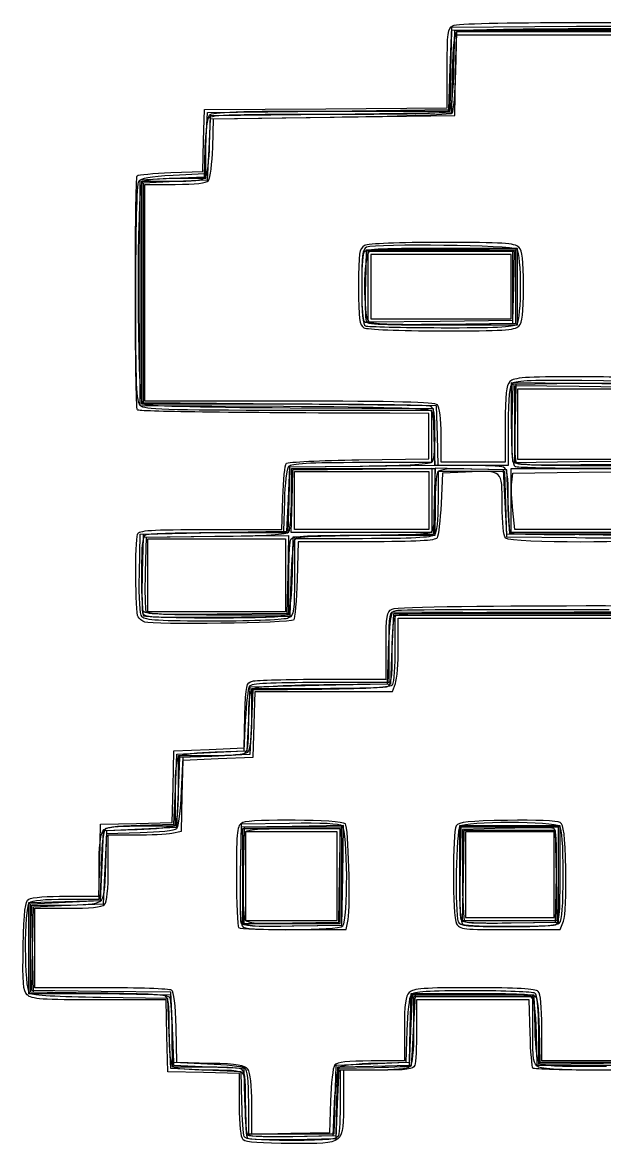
# Model space of a CAD drawing. Extents: x 86 to 356, y 52 to 258.
# Drawn here: x 86.5 to 140.3, y 149.8 to 253.6 of the extents above; entities that cross this region are included whole.
import ezdxf

# ---------------------------------------------------------------- set-up
doc = ezdxf.new("R2010")
doc.units = 0
doc.layers.add('Layer_1', color=7, linetype='CONTINUOUS')

msp = doc.modelspace()

# ---------------------------------------------------------------- linework, layer by layer
at = {"layer": 'Layer_1', "color": 7}
for points in [[(100.369223, 239.485724), (103.273169, 239.626836), (103.41428, 242.449058), (103.555391, 245.27128), (114.703169, 245.412391), (125.850946, 245.553502), (125.992057, 249.363502), (126.133169, 253.173502), (137.671511, 253.247255)], [(104.037957, 242.040998), (104.119835, 244.706836), (115.267613, 244.847947), (126.415391, 244.989058), (126.494139, 248.728502), (126.572885, 252.467947), (137.853584, 252.467947), (149.13428, 252.467947), (149.13428, 249.104363)], [(115.011756, 245.412391), (125.975674, 245.412391), (126.05442, 249.151836), (126.133169, 252.89128), (137.915946, 252.964932), (149.698724, 253.038583), (149.698724, 249.671903)], [(126.335725, 249.381443), (126.415391, 252.89128), (137.986502, 252.89128), (149.557613, 252.89128), (149.636361, 249.151836)], [(126.508375, 249.103982), (126.601358, 252.750169), (138.00893, 252.750169), (149.416502, 252.750169), (149.416502, 249.091209)], [(100.176231, 239.72254), (103.113022, 239.83126), (103.193102, 242.692381), (103.27318, 245.553502), (114.491513, 245.627295), (125.709847, 245.70109), (125.709847, 249.356811)], [(103.755735, 242.323221), (103.837613, 244.989058), (114.985391, 245.130169), (126.133169, 245.27128), (126.2126, 248.928999)], [(124.802832, 215.42628), (124.722057, 218.177947), (111.175391, 218.319058), (97.628724, 218.460169), (97.628724, 228.620169), (97.628724, 238.780169), (100.592057, 238.92128), (103.555391, 239.062391), (103.696502, 241.884613), (103.837613, 244.706836), (114.891603, 244.847947)], [(110.585428, 218.104572), (97.346502, 218.177947), (97.346502, 228.620169), (97.346502, 239.062391), (100.309835, 239.203502), (103.273169, 239.344613), (103.355047, 242.010451)], [(100.648502, 239.203502), (103.41428, 239.203502), (103.41428, 241.720419)], [(110.587863, 218.319058), (97.487613, 218.319058), (97.487613, 228.620169), (97.487613, 238.92128), (100.27528, 238.92128)], [(111.118946, 218.60128), (97.769835, 218.60128), (97.769835, 228.620169), (97.769835, 238.639058), (100.557502, 238.639058)], [(132.059835, 229.184613), (132.059835, 232.57128), (125.145391, 232.57128), (118.230946, 232.57128), (118.15031, 229.484974)], [(132.200946, 229.184613), (132.200946, 232.712391), (125.175586, 232.712391)], [(131.777613, 229.184613), (131.777613, 232.57128), (125.321912, 232.647223)], [(131.857411, 229.255169), (131.93721, 232.430169), (125.154634, 232.430169), (118.372057, 232.430169), (118.372057, 229.179505), (118.372057, 225.928841), (125.074835, 226.004505), (131.777613, 226.080169), (131.857411, 229.255169), (131.857411, 229.255169)], [(131.636502, 229.184613), (131.636502, 232.147947), (125.145391, 232.147947), (118.65428, 232.147947), (118.65428, 229.184613), (118.65428, 226.22128), (125.145391, 226.22128), (131.636502, 226.22128), (131.636502, 229.184613), (131.636502, 229.184613)], [(125.175586, 225.656836), (132.200946, 225.656836), (132.200946, 229.184613), (132.200946, 229.184613)], [(125.209021, 225.722359), (132.059835, 225.797947), (132.059835, 229.184613), (132.059835, 229.184613)], [(125.277443, 225.722339), (131.777613, 225.797947), (131.777613, 229.184613), (131.777613, 229.184613)], [(132.144502, 225.71328), (132.144502, 225.71328)], [(132.321898, 225.535884), (132.321898, 225.535884)], [(144.275175, 216.628688), (144.195391, 220.153502), (137.915946, 220.229457), (131.636502, 220.305411), (131.636502, 216.51353)], [(144.159024, 219.418071), (143.981554, 220.30542), (137.879579, 220.22946), (131.777613, 220.153502), (131.697634, 216.783267)], [(143.913169, 216.484613), (143.913169, 219.87128), (137.915946, 219.947449), (131.918724, 220.023618), (131.918724, 216.484613), (131.918724, 212.945609), (137.915946, 213.021778), (143.913169, 213.097947), (143.913169, 216.484613), (143.913169, 216.484613)], [(137.422057, 220.233648), (132.059835, 220.153502), (131.979856, 216.783267)], [(178.304639, 219.380106), (178.130149, 218.324485), (164.690524, 218.251217), (151.250946, 218.177947), (151.109835, 215.496836), (150.968724, 212.815724), (147.660634, 212.736282), (144.352546, 212.656839), (144.273967, 216.546282), (144.195391, 220.435724), (138.163416, 220.511995)], [(143.772057, 216.484613), (143.772057, 219.730169), (137.986502, 219.730169), (132.200946, 219.730169), (132.200946, 216.484613), (132.200946, 213.239058), (137.986502, 213.239058), (143.772057, 213.239058), (143.772057, 216.484613), (143.772057, 216.484613)], [(104.697815, 206.465724), (111.015185, 206.465724), (111.095288, 209.499613), (111.175391, 212.533502), (117.888693, 212.609191), (124.601992, 212.684878), (124.520915, 215.290303), (124.439835, 217.895724), (111.200909, 217.969099)], [(117.842168, 212.956836), (124.298724, 212.956836), (124.298724, 215.355724), (124.298724, 217.754613), (111.054439, 217.754613)], [(117.54835, 213.183251), (124.016502, 213.268556), (124.016502, 215.370473), (124.016502, 217.472391), (120.418169, 217.484329)], [(131.35428, 216.308947), (131.35428, 212.674613), (128.118943, 212.674613), (124.883607, 212.674613), (124.802832, 215.42628), (124.802832, 215.42628)], [(131.072057, 216.464454), (131.072057, 212.956836), (128.108724, 212.956836), (125.145391, 212.956836), (125.145391, 215.440391), (125.145391, 215.440391)], [(138.050405, 212.739423), (143.913169, 212.815724), (143.9921, 216.406579), (143.9921, 216.406579)], [(127.521197, 212.674613), (124.580946, 212.674613), (124.580946, 215.32553)], [(137.93744, 212.674613), (143.973872, 212.674613), (144.155185, 214.409346), (144.155185, 214.409346)], [(97.549041, 202.81249), (97.628724, 206.324613), (104.260946, 206.465724), (110.893169, 206.606836), (111.03428, 209.570169), (111.175391, 212.533502), (117.653212, 212.609502)], [(111.377185, 209.358502), (111.457613, 212.25128), (117.878169, 212.327133), (124.298724, 212.402989), (124.298724, 209.434355), (124.298724, 206.465724), (117.797741, 206.465724), (111.296755, 206.465724), (111.377185, 209.358502), (111.377185, 209.358502)], [(111.312181, 209.640724), (111.316499, 212.392391), (117.948721, 212.392391), (124.580944, 212.392391), (124.580944, 209.626613)], [(171.253314, 198.62867), (164.797613, 198.704613), (164.656502, 202.373502), (164.515391, 206.042391), (158.02428, 206.183502), (151.533169, 206.324613), (151.392057, 209.287947), (151.250946, 212.25128), (148.005391, 212.25128), (144.759835, 212.25128), (144.618724, 209.287947), (144.477613, 206.324613), (137.986502, 206.324613), (131.495391, 206.324613), (131.35428, 209.287947), (131.213169, 212.25128), (127.906695, 212.330709), (124.600222, 212.410137), (124.520029, 209.367375), (124.439835, 206.324613), (117.948724, 206.183502), (111.457613, 206.042391), (111.377643, 202.673298)], [(111.598724, 209.429058), (111.598724, 212.110169), (117.807613, 212.110169), (124.016502, 212.110169), (124.016502, 209.429058), (124.016502, 206.747947), (117.807613, 206.747947), (111.598724, 206.747947), (111.598724, 209.429058), (111.598724, 209.429058)], [(137.668869, 205.966448), (131.213169, 206.042391), (131.133065, 209.07628), (131.052962, 212.110169), (127.958065, 212.110169), (124.863169, 212.110169), (124.863169, 209.344391)], [(127.399855, 212.053335), (125.286513, 211.969058), (125.145402, 209.146836)], [(157.742057, 206.170122), (151.250946, 206.324613), (151.109835, 209.287947), (150.968724, 212.25128), (147.86428, 212.25128), (144.759835, 212.25128), (144.679681, 209.212306), (144.599525, 206.173331), (137.906348, 206.248972), (131.213169, 206.324613), (131.072057, 209.287947), (130.930946, 212.25128), (127.990696, 212.332233)], [(131.636502, 209.429058), (131.636502, 212.392391), (137.986502, 212.392391), (144.336502, 212.392391), (144.336502, 209.429058), (144.336502, 206.465724), (137.986502, 206.465724), (131.636502, 206.465724), (131.636502, 209.429058), (131.636502, 209.429058)], [(131.681612, 211.123531), (131.777613, 211.969058), (137.915946, 212.045117), (144.05428, 212.121176), (144.05428, 209.434561), (144.05428, 206.747947), (138.008964, 206.747947), (131.963651, 206.747947), (131.774633, 208.512976), (131.774633, 208.512976)], [(103.842117, 206.747947), (110.418457, 206.747947), (110.514703, 209.688434)], [(97.267282, 202.695083), (97.346502, 206.324613), (103.978724, 206.465724), (110.610946, 206.606836), (110.692382, 209.413251)], [(124.585267, 208.935169), (124.580949, 206.183502), (118.265504, 206.183502)], [(144.336502, 209.228562), (144.195391, 206.324613), (138.127613, 206.273545)], [(97.548426, 202.814091), (97.628724, 206.042391), (104.247592, 206.118289)], [(97.830648, 202.814091), (97.910946, 206.042391), (104.481085, 206.118168), (111.051221, 206.193947), (110.972196, 202.59039), (110.893169, 198.986836), (104.465795, 198.910963)], [(98.052057, 202.514613), (98.052057, 205.90128), (104.402057, 205.90128), (110.752057, 205.90128), (110.752057, 202.514613), (110.752057, 199.127947), (104.402057, 199.127947), (98.052057, 199.127947), (98.052057, 202.514613), (98.052057, 202.514613)], [(117.89228, 205.90128), (111.598724, 205.90128), (111.598724, 202.383431)], [(118.243322, 205.619058), (111.938997, 205.619058), (111.839423, 202.114628)], [(131.707057, 206.367618), (131.707057, 206.367618)], [(111.034277, 202.068197), (111.034277, 198.845724), (104.393198, 198.845724)], [(111.255364, 202.073706), (111.175394, 198.704613), (104.465724, 198.628933)], [(97.513504, 198.673417), (97.513504, 198.673417)], [(97.610123, 199.215757), (97.610126, 199.215757)], [(97.612708, 198.92681), (97.612705, 198.92681)], [(97.675762, 198.751651), (97.675762, 198.751651)], [(97.769847, 198.197392), (97.769835, 198.197392)], [(97.894388, 199.210443), (97.894388, 199.210443)], [(114.301961, 192.41953), (120.488727, 192.495724), (120.629838, 195.74128), (120.770949, 198.986836), (140.103171, 198.986836), (159.435394, 198.986836), (159.576505, 195.74128), (159.717616, 192.495724), (166.208727, 192.354613), (172.699838, 192.213502), (172.780935, 189.260312)], [(120.494275, 198.494874), (120.641559, 199.131805), (140.179586, 199.059319), (159.717613, 198.986833), (159.858724, 195.741277), (159.999835, 192.495722), (166.349835, 192.354611), (172.699835, 192.213499), (172.840946, 189.250166), (172.982057, 186.286833), (176.227613, 186.145722), (179.473169, 186.004611), (179.552682, 182.688499), (179.632192, 179.372388), (182.563488, 179.372388)], [(120.907737, 195.811836), (120.912055, 198.845724), (140.103166, 198.845724), (159.294277, 198.845724), (159.294277, 195.775835)], [(121.19428, 195.900761), (121.19428, 198.563499), (140.255526, 198.563499), (159.316776, 198.563499), (159.27464, 195.482082)], [(104.277245, 186.205804), (107.22428, 186.286833), (107.365391, 189.250166), (107.506502, 192.213499), (113.856502, 192.354611), (120.206502, 192.495722), (120.276747, 195.176833)], [(114.01427, 192.636836), (120.347613, 192.636836), (120.347613, 195.877015)], [(114.20928, 192.915203), (120.065391, 192.919041), (120.065391, 196.013557)], [(100.26589, 178.700378), (101.139171, 178.875034), (101.21839, 182.1576), (101.297613, 185.440166), (104.543169, 185.581277), (107.788724, 185.722388), (107.868827, 188.756277), (107.94893, 191.790166), (114.296368, 191.790166), (120.643805, 191.790166), (120.919042, 192.514094)], [(101.156502, 182.560218), (101.297613, 185.722391), (104.402057, 185.863502), (107.506502, 186.004613), (107.647613, 188.967947), (107.788724, 191.93128), (114.125499, 192.007387)], [(107.647613, 189.284724), (107.647613, 192.072391), (113.692308, 192.072391)], [(90.493657, 172.876959), (93.518589, 172.881277), (93.598103, 176.197388), (93.677613, 179.513499), (96.984845, 179.592934), (100.292075, 179.672371), (100.371512, 182.9796), (100.450946, 186.286833), (103.696502, 186.427944), (106.942057, 186.569055), (107.021853, 189.572444)], [(97.346502, 179.436673), (100.450946, 179.513502), (100.592057, 182.759058), (100.733169, 186.004613), (103.837613, 186.145724), (106.942057, 186.286836), (107.083169, 189.109058)], [(94.165228, 175.844613), (94.242057, 178.949058), (97.487613, 179.090169), (100.733169, 179.23128), (100.87428, 182.476836), (101.015391, 185.722391), (103.962426, 185.80342)], [(100.874282, 182.793613), (100.874282, 185.863502), (103.673422, 185.863502)], [(97.558169, 179.36807), (100.592057, 179.372388), (100.592057, 182.442277)], [(111.137638, 179.59139), (106.659835, 179.513502), (106.582052, 174.87796)], [(93.52328, 163.915173), (87.186505, 163.99128), (87.186505, 168.083502), (87.186505, 172.175724), (90.43206, 172.316836), (93.677616, 172.457947), (93.818727, 175.703502), (93.959838, 178.949058), (97.047527, 179.029708)], [(103.555391, 157.359058), (100.450946, 157.500169), (100.309835, 160.745724), (100.168724, 163.99128), (93.740238, 164.067155), (87.311754, 164.143028), (87.390239, 168.018267), (87.468724, 171.893502), (90.71428, 172.034613), (93.959835, 172.175724), (94.100946, 175.42128), (94.242057, 178.666836), (97.342616, 178.747616)], [(94.383169, 175.477722), (94.383169, 178.525722), (96.887891, 178.525722)], [(116.050749, 174.793135), (116.128329, 179.386102), (111.394082, 179.308691), (106.659835, 179.23128), (106.581403, 175.010345)], [(115.832057, 174.715724), (115.832057, 179.090169), (111.316502, 179.090169), (106.800946, 179.090169), (106.800946, 174.715724), (106.800946, 170.34128), (111.316502, 170.34128), (115.832057, 170.34128), (115.832057, 174.715724), (115.832057, 174.715724)], [(115.973169, 174.715724), (115.973169, 179.23128), (111.457613, 179.23128), (106.942057, 179.23128), (106.863625, 175.010345)], [(115.549835, 174.715724), (115.549835, 178.807947), (111.316502, 178.807947), (107.083169, 178.807947), (107.083169, 174.715724), (107.083169, 170.623502), (111.316502, 170.623502), (115.549835, 170.623502), (115.549835, 174.715724), (115.549835, 174.715724)], [(115.768854, 174.78628), (115.846758, 179.090169), (111.495157, 179.090169)], [(136.152057, 174.887031), (136.152057, 179.372391), (131.495391, 179.372391), (126.838724, 179.372391), (126.838724, 174.880353)], [(136.010946, 174.856836), (136.010946, 179.23128), (131.495391, 179.23128), (126.979835, 179.23128), (126.90118, 175.152037)], [(135.806823, 174.78628), (135.728724, 178.949058), (131.495391, 178.949058), (127.262057, 178.949058), (127.183958, 174.78628), (127.105856, 170.623502), (131.495391, 170.623502), (135.884926, 170.623502), (135.806823, 174.78628), (135.806823, 174.78628)], [(131.142613, 179.146246), (127.120946, 179.036027), (127.120946, 174.876794)], [(135.587613, 174.856836), (135.587613, 178.807947), (131.495391, 178.807947), (127.403169, 178.807947), (127.403169, 174.856836), (127.403169, 170.905724), (131.495391, 170.905724), (135.587613, 170.905724), (135.587613, 174.856836), (135.587613, 174.856836)], [(93.090086, 163.850169), (87.045391, 163.850169), (87.045391, 168.074545), (87.045391, 172.298923), (90.361502, 172.378433), (93.677613, 172.457947), (93.757973, 175.692905)], [(90.488502, 172.599058), (93.536502, 172.599058), (93.536502, 175.50845)], [(111.380894, 170.122592), (115.973169, 170.200169), (116.050749, 174.793135), (116.050749, 174.793135)], [(111.420075, 170.404662), (115.690946, 170.482391), (115.768854, 174.78628), (115.768854, 174.78628)], [(111.522073, 170.122417), (115.973169, 170.200169), (115.973169, 174.715724), (115.973169, 174.715724)], [(131.55985, 170.404639), (136.010946, 170.482391), (136.010946, 174.856836), (136.010946, 174.856836)], [(131.620218, 170.404588), (135.728724, 170.482391), (135.806454, 174.753333), (135.806454, 174.753333)], [(107.017075, 154.113502), (106.942057, 156.935724), (103.696502, 157.076836), (100.450946, 157.217947), (100.309835, 160.463502), (100.168724, 163.709058), (93.818724, 163.850169), (87.468724, 163.99128), (87.39042, 168.012947), (87.312115, 172.034613), (90.229257, 172.034613)], [(93.748169, 164.410293), (87.609835, 164.414611), (87.609835, 168.083499), (87.609835, 171.752388), (90.657835, 171.752388)], [(111.491861, 169.776836), (116.370924, 169.776836), (116.547553, 170.718337), (116.547553, 170.718337)], [(131.512302, 169.776836), (136.166025, 169.776836), (136.460933, 170.552504), (136.460936, 170.552504)], [(135.705641, 170.230361), (135.705641, 170.230364)], [(136.095613, 170.397724), (136.095613, 170.397724)], [(116.057835, 170.115502), (116.057835, 170.115502)], [(106.518724, 153.596545), (106.518724, 156.494479), (103.202613, 156.573989), (99.886502, 156.653502), (99.806991, 159.969613), (99.727478, 163.285724), (93.547703, 163.285724)], [(106.734853, 153.83128), (106.659835, 156.653502), (103.41428, 156.794613), (100.168724, 156.935724), (100.027613, 160.18128), (99.886502, 163.426836), (93.699736, 163.50303)], [(133.833004, 160.702028), (133.753171, 163.709058), (128.108727, 163.709058), (122.464282, 163.709058), (122.323171, 160.463502), (122.18206, 157.217947), (118.87511, 157.138515), (115.568157, 157.059081), (115.488443, 153.89296), (115.408727, 150.726836), (111.441515, 150.648863)], [(128.087772, 163.850169), (122.341654, 163.850169), (122.261856, 160.675169), (122.182057, 157.500169), (119.081499, 157.419388)], [(127.930868, 163.786107), (122.746502, 163.709055), (122.571964, 160.463499)], [(133.61206, 160.473431), (133.61206, 163.567947), (128.108727, 163.567947), (122.605394, 163.567947), (122.605394, 160.519947)], [(133.375425, 160.204053), (133.279899, 163.285708), (128.083756, 163.285708), (122.887616, 163.285708), (122.887616, 160.486568)], [(157.883169, 161.05103), (157.883169, 163.850169), (152.106856, 163.850169), (146.330543, 163.850169), (146.250745, 160.675169), (146.170946, 157.500169), (140.173724, 157.424), (134.176502, 157.347831), (134.176502, 160.152584)], [(103.250086, 157.076836), (100.309835, 157.076836), (100.305517, 160.110724)], [(103.837613, 157.42334), (100.733169, 157.500169), (100.652809, 160.735127)], [(121.980864, 160.447204), (121.899835, 157.500169), (118.65428, 157.359058), (115.408724, 157.217947), (115.328926, 154.042947), (115.249127, 150.867947), (111.307259, 150.867947), (107.365391, 150.867947), (107.365391, 153.814623), (107.365391, 153.814623)], [(121.758724, 160.584451), (121.758724, 157.641277), (118.688835, 157.641277)], [(146.251975, 160.164979), (146.170946, 157.217944), (140.103169, 157.217944), (134.035391, 157.217944), (133.955559, 160.224974)], [(145.969753, 160.447204), (145.888724, 157.500169), (140.103169, 157.500169), (134.317613, 157.500169), (134.2369, 160.594236)], [(145.747613, 160.735793), (145.747613, 157.641277), (140.103169, 157.641277), (134.458724, 157.641277), (134.458724, 160.689277)], [(119.007057, 157.015235), (115.690946, 156.935722), (115.549835, 153.690166), (115.408724, 150.444611), (111.441512, 150.366638)], [(118.88006, 156.794613), (115.83206, 156.794613), (115.83206, 153.995474)], [(119.329643, 156.794596), (116.114282, 156.794596), (116.114282, 153.953821)], [(114.925308, 153.95609), (114.84428, 151.009055), (111.245946, 150.930067), (107.647613, 150.851081), (107.647613, 153.627792), (107.647613, 153.627795)], [(115.267613, 153.747914), (115.126502, 150.726836), (111.240161, 150.648279)], [(106.937663, 150.65628), (106.93766, 150.65628)], [(107.222953, 150.930501), (107.222953, 150.930501)], [(107.278737, 150.766457), (107.278734, 150.766457)], [(107.278734, 150.484232), (107.278734, 150.484235)], [(106.857394, 150.35993), (106.857391, 150.359947)]]:
    msp.add_lwpolyline(points, dxfattribs=at)
for points in [[(125.709847, 249.356811), (125.709847, 252.682272), (125.759162, 253.038925), (126.255738, 253.304685)], [(126.255738, 253.304685), (126.60593, 253.492103), (130.848007, 253.596836), (138.088912, 253.596836)], [(137.671511, 253.247255), (145.808734, 253.299269), (149.321071, 253.228713), (149.587173, 253.007858)], [(138.088912, 253.596836), (147.973782, 253.596836), (149.431299, 253.541732), (149.819687, 253.153343)], [(126.2126, 248.928999), (126.26671, 251.420761), (126.401655, 252.656372), (126.635933, 252.805233)], [(126.635933, 252.805233), (126.825079, 252.925415), (131.949035, 253.025694), (138.022502, 253.02807)], [(138.022502, 253.02807), (146.801496, 253.031513), (149.128237, 252.956397), (149.372836, 252.661673)], [(125.948392, 245.500888), (126.123401, 245.711761), (126.290411, 247.384972), (126.335725, 249.381443)], [(126.180492, 245.223426), (126.309687, 245.352331), (126.457233, 247.098581), (126.508375, 249.103982)], [(103.355047, 242.010451), (103.400078, 243.47666), (103.574379, 244.84191), (103.74238, 245.04434)], [(103.585586, 244.683753), (103.737718, 245.080204), (104.981558, 245.130169), (114.698805, 245.130169)], [(103.74238, 245.04434), (103.983914, 245.33537), (106.342236, 245.412391), (115.011756, 245.412391)], [(114.698805, 245.130169), (123.390477, 245.130169), (125.703996, 245.206408), (125.948392, 245.500888)], [(114.891603, 244.847947), (120.971299, 244.925558), (126.051299, 245.094524), (126.180492, 245.223426)], [(103.41428, 241.720419), (103.41428, 243.104725), (103.491366, 244.438225), (103.585586, 244.683753)], [(103.368402, 239.289332), (103.536403, 239.491761), (103.710703, 240.857011), (103.755735, 242.323221)], [(103.650624, 239.007109), (103.818625, 239.209539), (103.992926, 240.574789), (104.037957, 242.040998)], [(97.061949, 239.436338), (97.159569, 239.533959), (98.560994, 239.662748), (100.176231, 239.72254)], [(97.075636, 217.790515), (96.843678, 218.022174), (96.830272, 239.204671), (97.061949, 239.436338)], [(96.927489, 228.569773), (96.930029, 234.309185), (97.044346, 238.676554), (97.198544, 238.92128)], [(97.583687, 218.356435), (97.061836, 218.789534), (97.024046, 238.344824), (97.544057, 238.864836)], [(97.198544, 238.92128), (97.396893, 239.236082), (98.20978, 239.380791), (100.369223, 239.485724)], [(97.544057, 238.864836), (97.761388, 239.082166), (98.873637, 239.203502), (100.648502, 239.203502)], [(100.27528, 238.92128), (102.222816, 238.92128), (103.154999, 239.032202), (103.368402, 239.289332)], [(100.557502, 238.639058), (102.505039, 238.639058), (103.437222, 238.74998), (103.650624, 239.007109)], [(118.071282, 232.984685), (117.576577, 232.719926), (117.525391, 232.363993), (117.525391, 229.188708)], [(118.254029, 232.823307), (117.880409, 232.679938), (117.807613, 232.085482), (117.807613, 229.177936)], [(125.175586, 232.712391), (119.029723, 232.712391), (118.128779, 232.656506), (117.978919, 232.265975)], [(125.247789, 233.276836), (121.216843, 233.276836), (118.403144, 233.162293), (118.071282, 232.984685)], [(132.144502, 232.655947), (131.786497, 233.013951), (119.147677, 233.166233), (118.254029, 232.823307)], [(125.321912, 232.647223), (120.797117, 232.700453), (118.750103, 232.626819), (118.478023, 232.401001)], [(132.321898, 232.833343), (131.943893, 233.211349), (130.899326, 233.276836), (125.247789, 233.276836)], [(132.144502, 225.71328), (132.610301, 226.179079), (132.610301, 232.190147), (132.144502, 232.655947)], [(132.765391, 229.184613), (132.765391, 231.722169), (132.673008, 232.482236), (132.321898, 232.833343)], [(117.978919, 232.265975), (117.884699, 232.020447), (117.807613, 230.633833), (117.807613, 229.184613)], [(118.478023, 232.401001), (117.96336, 231.973866), (117.925376, 226.498628), (118.433554, 225.99045)], [(118.15031, 229.484974), (118.105961, 227.787503), (118.13459, 226.22949), (118.21394, 226.022717)], [(97.366661, 218.198106), (96.980124, 218.584643), (96.923725, 219.916628), (96.927489, 228.569773)], [(117.525391, 229.188708), (117.525391, 226.149466), (117.590878, 225.646741), (118.01928, 225.397219)], [(117.807613, 229.184613), (117.807613, 227.735394), (117.884699, 226.34878), (117.978919, 226.103252)], [(117.807613, 229.177936), (117.807613, 226.662752), (117.904982, 225.664583), (118.160391, 225.561524)], [(132.321898, 225.535884), (132.673008, 225.886991), (132.765391, 226.647057), (132.765391, 229.184613)], [(117.978919, 226.103252), (118.128779, 225.712721), (119.029723, 225.656836), (125.175586, 225.656836)], [(118.01928, 225.397219), (118.315774, 225.224528), (121.184027, 225.106124), (125.195787, 225.100974)], [(118.160391, 225.561524), (118.354419, 225.483232), (121.504019, 225.409149), (125.159502, 225.396895)], [(118.21394, 226.022717), (118.329733, 225.720968), (119.710304, 225.661687), (125.209021, 225.722359)], [(118.433554, 225.99045), (118.68835, 225.735655), (120.45884, 225.666293), (125.277443, 225.722339)], [(125.159502, 225.396895), (129.978506, 225.380752), (131.898949, 225.467727), (132.144502, 225.71328)], [(125.195787, 225.100974), (130.902354, 225.093636), (131.943181, 225.157167), (132.321898, 225.535884)], [(131.51555, 220.415565), (131.159953, 220.059968), (131.072057, 219.276903), (131.072057, 216.464454)], [(131.74286, 220.26577), (131.449713, 220.022481), (131.35428, 219.050702), (131.35428, 216.308947)], [(137.842467, 220.859058), (132.870194, 220.859058), (131.890358, 220.790376), (131.51555, 220.415565)], [(138.163416, 220.511995), (133.951932, 220.565245), (132.014163, 220.490941), (131.74286, 220.26577)], [(143.427656, 220.155613), (143.0738, 220.242611), (140.37128, 220.277725), (137.422057, 220.233648)], [(144.172308, 220.687752), (143.92678, 220.781972), (141.078351, 220.859058), (137.842467, 220.859058)], [(111.054439, 217.754613), (99.390474, 217.754613), (97.757234, 217.80753), (97.366661, 218.198106)], [(111.200909, 217.969099), (101.998029, 218.020105), (97.846656, 218.13819), (97.583687, 218.356435)], [(124.20265, 217.717236), (123.939681, 217.935481), (119.788308, 218.053566), (110.585428, 218.104572)], [(124.13453, 218.147752), (123.889002, 218.241972), (117.793002, 218.319058), (110.587863, 218.319058)], [(124.806724, 218.262613), (124.552862, 218.516475), (121.125293, 218.60128), (111.118946, 218.60128)], [(124.580946, 215.32553), (124.580946, 217.482472), (124.497761, 218.008368), (124.13453, 218.147752)], [(125.145391, 215.440391), (125.145391, 216.995749), (125.01882, 218.050518), (124.806724, 218.262613)], [(120.418169, 217.484329), (105.227572, 217.534757), (97.226645, 217.639704), (97.075636, 217.790515)], [(124.351666, 213.032835), (124.738232, 213.64138), (124.61958, 217.371214), (124.20265, 217.717236)], [(131.636502, 216.51353), (131.636502, 213.744094), (131.731625, 212.683266), (131.98928, 212.579301)], [(131.697634, 216.783267), (131.653644, 214.929637), (131.681406, 213.246887), (131.759331, 213.043822)], [(131.979856, 216.783267), (131.935866, 214.929637), (131.964616, 213.244299), (132.043757, 213.038076)], [(110.514703, 209.688434), (110.567637, 211.305703), (110.716528, 212.734453), (110.845572, 212.863434)], [(110.845572, 212.863434), (110.974618, 212.992415), (113.990868, 213.136335), (117.54835, 213.183251)], [(111.079717, 212.588251), (111.315119, 212.871895), (112.873542, 212.956836), (117.842168, 212.956836)], [(117.653212, 212.609502), (122.403503, 212.665235), (124.189871, 212.778132), (124.351666, 213.032835)], [(131.759331, 213.043822), (131.869925, 212.755617), (133.225376, 212.674613), (137.93744, 212.674613)], [(132.043757, 213.038076), (132.158339, 212.739482), (133.3816, 212.67866), (138.050405, 212.739423)], [(137.862005, 212.414673), (141.887214, 212.398417), (143.513691, 212.488722), (143.868456, 212.748132)], [(110.692382, 209.413251), (110.737173, 210.956778), (110.911473, 212.385528), (111.079717, 212.588251)], [(124.820017, 212.05001), (124.693282, 211.850265), (124.587643, 210.448586), (124.585267, 208.935169)], [(127.990696, 212.332233), (125.828473, 212.391765), (124.989469, 212.317077), (124.820017, 212.05001)], [(130.789847, 209.056793), (130.789847, 212.284317), (130.893543, 212.192657), (127.399855, 212.053335)], [(130.907863, 212.503307), (130.662336, 212.597527), (129.138336, 212.674613), (127.521197, 212.674613)], [(131.35428, 209.42238), (131.35428, 211.815227), (131.274992, 212.362428), (130.907863, 212.503307)], [(131.98928, 212.579301), (132.183307, 212.50101), (134.826034, 212.426927), (137.862005, 212.414673)], [(131.774633, 208.512976), (131.670671, 209.483741), (131.628814, 210.658491), (131.681612, 211.123531)], [(111.08716, 206.541623), (111.208543, 206.732712), (111.309805, 208.127308), (111.312181, 209.640724)], [(124.580944, 209.626613), (124.580944, 207.851749), (124.459608, 206.7395), (124.242277, 206.522169)], [(124.863169, 209.344391), (124.863169, 207.569527), (124.741833, 206.457278), (124.524502, 206.239947)], [(125.145402, 209.146836), (125.067791, 207.594613), (124.901545, 206.165863), (124.775968, 205.971836)], [(131.128513, 205.957724), (130.911273, 206.174965), (130.789847, 207.286111), (130.789847, 209.056793)], [(131.707057, 206.367618), (131.457034, 206.470486), (131.35428, 207.360242), (131.35428, 209.42238)], [(97.094475, 206.30153), (97.2439, 206.690932), (98.105705, 206.747947), (103.842117, 206.747947)], [(104.247592, 206.118289), (109.110786, 206.174053), (110.925, 206.286344), (111.08716, 206.541623)], [(124.242277, 206.522169), (123.999216, 206.279108), (122.135457, 206.183502), (117.64025, 206.183502)], [(97.139156, 198.676374), (96.889762, 199.049797), (96.850987, 205.667013), (97.094475, 206.30153)], [(97.487613, 202.531456), (97.487613, 205.54623), (97.559314, 206.150629), (97.934029, 206.294418)], [(97.934029, 206.294418), (98.179557, 206.388638), (101.223262, 206.465724), (104.697815, 206.465724)], [(111.205583, 205.737086), (111.111363, 205.491558), (111.034277, 203.840558), (111.034277, 202.068197)], [(117.64025, 206.183502), (112.189232, 206.183502), (111.35467, 206.125604), (111.205583, 205.737086)], [(111.642697, 205.813151), (111.470127, 205.605215), (111.300263, 203.965312), (111.255364, 202.073706)], [(118.265504, 206.183502), (113.397625, 206.183502), (111.879611, 206.098615), (111.642697, 205.813151)], [(124.524502, 206.239947), (124.281345, 205.99679), (122.410971, 205.90128), (117.89228, 205.90128)], [(124.775968, 205.971836), (124.604534, 205.706956), (122.97686, 205.619058), (118.243322, 205.619058)], [(144.813745, 205.971836), (144.49335, 205.476795), (131.622713, 205.463525), (131.128513, 205.957724)], [(138.127613, 206.273545), (134.790335, 206.245464), (131.901085, 206.287797), (131.707057, 206.367618)], [(144.512758, 206.21267), (144.240679, 205.986864), (142.193665, 205.913218), (137.668869, 205.966448)], [(97.513504, 198.673417), (97.295149, 198.936518), (97.214128, 200.259867), (97.267282, 202.695083)], [(97.675762, 198.751651), (97.57228, 198.855131), (97.487613, 200.556045), (97.487613, 202.531456)], [(97.610126, 199.215757), (97.532029, 199.419276), (97.504264, 201.038526), (97.548426, 202.814091)], [(97.612705, 198.92681), (97.533864, 199.132268), (97.505215, 200.880823), (97.549041, 202.81249)], [(97.894388, 199.210443), (97.815169, 199.416883), (97.786486, 201.038526), (97.830648, 202.814091)], [(111.377643, 202.673298), (111.332744, 200.781693), (111.16288, 199.14179), (110.990309, 198.933854)], [(111.598724, 202.383431), (111.598724, 199.19428), (111.547718, 198.838285), (111.052833, 198.573431)], [(111.839423, 202.114628), (111.784655, 200.187192), (111.634259, 198.504442), (111.505207, 198.375184)], [(120.065391, 196.013557), (120.065391, 198.784169), (120.122529, 199.138649), (120.611282, 199.400223)], [(120.347613, 195.877015), (120.347613, 199.00349), (120.369909, 199.12259), (120.982613, 199.270963)], [(120.611282, 199.400223), (121.444828, 199.846324), (159.354658, 199.801329), (159.80228, 199.353708)], [(120.982613, 199.270963), (121.331863, 199.355536), (130.190113, 199.389705), (140.667613, 199.346895)], [(97.769835, 198.197392), (97.537002, 198.29008), (97.253196, 198.505621), (97.139156, 198.676374)], [(104.172947, 198.28128), (99.110989, 198.28128), (97.773592, 198.360031), (97.513504, 198.673417)], [(104.393198, 198.845724), (99.175511, 198.845724), (97.721682, 198.925035), (97.610123, 199.215757)], [(104.465724, 198.628933), (99.105649, 198.568475), (97.727222, 198.628368), (97.612708, 198.92681)], [(104.273426, 198.563502), (100.748191, 198.563502), (97.779242, 198.648169), (97.675762, 198.751651)], [(111.505207, 198.375184), (111.23711, 198.106658), (98.414699, 197.940683), (97.769847, 198.197392)], [(104.465795, 198.910963), (99.324541, 198.850274), (98.0096, 198.910116), (97.894388, 199.210443)], [(111.052833, 198.573431), (110.723051, 198.396938), (107.999423, 198.28128), (104.172947, 198.28128)], [(110.990309, 198.933854), (110.75315, 198.648093), (109.218947, 198.563502), (104.273426, 198.563502)], [(120.276747, 195.176833), (120.315383, 196.651444), (120.413272, 198.144563), (120.494275, 198.494874)], [(120.629835, 195.432808), (120.629835, 197.403693), (120.747324, 198.568102), (120.968502, 198.78928)], [(120.968502, 198.78928), (121.22509, 199.045868), (125.836409, 199.127947), (139.995419, 199.127947)], [(139.995419, 199.127947), (150.273958, 199.127947), (158.884558, 199.050861), (159.130086, 198.956641)], [(120.183419, 192.243697), (120.551979, 192.385127), (120.629835, 192.941311), (120.629835, 195.432808)], [(120.682845, 192.43072), (120.804158, 192.621694), (120.90536, 194.143197), (120.907737, 195.811836)], [(120.919042, 192.514094), (121.070424, 192.912253), (121.19428, 194.436253), (121.19428, 195.900761)], [(107.021853, 189.572444), (107.097054, 192.402989), (107.137657, 192.585488), (107.727409, 192.743589)], [(107.083169, 189.109058), (107.16078, 190.66128), (107.327025, 192.09003), (107.452603, 192.284058)], [(107.365394, 188.963584), (107.365394, 190.912049), (107.475384, 191.81234), (107.740295, 192.032194)], [(107.452603, 192.284058), (107.624087, 192.549017), (109.257513, 192.636836), (114.01427, 192.636836)], [(107.727409, 192.743589), (108.071576, 192.835856), (110.988419, 192.913083), (114.20928, 192.915203)], [(107.740295, 192.032194), (107.981691, 192.232538), (110.318338, 192.370469), (114.301961, 192.41953)], [(113.692308, 192.072391), (117.016891, 192.072391), (119.937891, 192.149477), (120.183419, 192.243697)], [(114.125499, 192.007387), (118.76289, 192.063086), (120.521428, 192.176613), (120.682845, 192.43072)], [(106.918977, 186.034808), (107.283902, 186.174841), (107.365394, 186.70948), (107.365394, 188.963584)], [(107.278537, 186.190753), (107.536906, 186.405183), (107.647613, 187.333231), (107.647613, 189.284724)], [(100.592057, 182.442277), (100.592057, 184.626195), (100.698574, 185.600564), (100.961134, 185.818471)], [(100.961134, 185.818471), (101.164128, 185.986941), (102.656378, 186.161241), (104.277245, 186.205804)], [(103.673422, 185.863502), (105.21295, 185.863502), (106.67345, 185.940588), (106.918977, 186.034808)], [(103.962426, 185.80342), (105.583293, 185.847983), (107.075543, 186.022283), (107.278537, 186.190753)], [(100.504749, 179.417042), (100.767868, 179.635411), (100.874282, 180.607765), (100.874282, 182.793613)], [(100.729282, 179.113221), (100.886641, 179.269874), (101.078891, 180.821021), (101.156502, 182.560218)], [(106.819023, 179.664288), (106.267055, 179.368883), (106.236502, 179.111265), (106.236502, 174.752831)], [(116.303216, 179.561356), (115.93002, 179.934504), (107.494982, 180.026049), (106.819023, 179.664288)], [(116.005971, 179.345168), (115.73889, 179.566825), (114.199972, 179.644659), (111.137638, 179.59139)], [(116.547553, 170.718337), (116.791647, 172.019481), (116.591218, 179.27339), (116.303216, 179.561356)], [(131.272904, 179.872661), (127.678787, 179.810603), (126.765434, 179.713857), (126.550002, 179.372391)], [(136.095613, 179.315947), (135.622182, 179.789377), (127.368599, 179.789377), (126.895169, 179.315947)], [(136.152057, 179.671835), (135.906152, 179.833181), (133.861206, 179.917351), (131.272904, 179.872661)], [(136.665617, 175.361122), (136.593998, 178.562323), (136.488083, 179.451357), (136.152057, 179.671835)], [(93.536502, 175.50845), (93.536502, 177.396615), (93.66033, 178.583168), (93.88928, 178.888843)], [(93.757973, 175.692905), (93.811448, 177.845662), (93.953068, 179.000772), (94.181306, 179.145806)], [(93.88928, 178.888843), (94.174412, 179.26953), (94.837335, 179.374576), (97.346502, 179.436673)], [(94.181306, 179.145806), (94.369941, 179.265674), (95.88953, 179.365694), (97.558169, 179.36807)], [(96.887891, 178.525722), (98.265488, 178.525722), (99.785588, 178.604318), (100.26589, 178.700378)], [(97.047527, 179.029708), (98.745757, 179.074065), (100.301507, 179.248366), (100.504749, 179.417042)], [(97.342616, 178.747616), (99.047921, 178.792043), (100.571921, 178.956568), (100.729282, 179.113221)], [(106.972252, 178.643753), (106.74764, 178.058427), (106.749983, 171.366918), (106.975075, 170.780522)], [(111.495157, 179.090169), (107.787415, 179.090169), (107.118212, 179.024118), (106.972252, 178.643753)], [(116.057835, 170.115502), (116.574737, 170.632404), (116.528212, 178.911745), (116.005971, 179.345168)], [(126.550002, 179.372391), (126.186204, 178.795755), (126.200343, 171.006766), (126.566428, 170.322727)], [(126.895169, 179.315947), (126.538403, 178.959181), (126.394329, 171.37451), (126.727808, 170.505474)], [(135.524232, 179.140376), (135.326258, 179.204232), (133.35453, 179.206882), (131.142613, 179.146246)], [(135.806454, 174.753333), (135.865932, 178.021518), (135.79968, 179.051533), (135.524232, 179.140376)], [(136.43428, 174.856836), (136.43428, 177.685329), (136.328091, 179.083469), (136.095613, 179.315947)], [(93.617398, 172.387391), (93.998085, 172.672523), (94.103131, 173.335446), (94.165228, 175.844613)], [(94.044502, 172.091055), (94.266097, 172.312653), (94.383169, 173.48335), (94.383169, 175.477722)], [(106.236502, 174.752831), (106.236502, 172.222997), (106.321169, 170.068464), (106.424651, 169.964985)], [(106.582052, 174.87796), (106.522994, 171.358448), (106.590942, 170.18741), (106.864274, 170.013947)], [(106.581403, 175.010345), (106.538262, 172.688833), (106.567235, 170.621922), (106.645795, 170.417215)], [(106.863625, 175.010345), (106.820485, 172.688833), (106.849486, 170.621843), (106.928085, 170.417037)], [(126.838724, 174.880353), (126.838724, 171.550791), (126.930017, 170.35148), (127.191502, 170.245968)], [(126.90118, 175.152037), (126.857918, 172.908452), (126.886928, 170.904962), (126.965639, 170.699838)], [(127.120946, 174.876794), (127.120946, 172.589217), (127.208867, 170.629641), (127.316329, 170.522179)], [(135.705641, 170.230364), (136.086802, 170.376628), (136.152057, 171.057315), (136.152057, 174.887031)], [(136.095613, 170.397724), (136.328091, 170.630202), (136.43428, 172.028342), (136.43428, 174.856836)], [(136.460936, 170.552504), (136.63326, 171.00575), (136.718339, 173.004535), (136.665617, 175.361122)], [(86.531342, 168.275772), (86.60354, 171.509183), (86.708473, 172.39303), (87.045391, 172.605577)], [(87.138069, 163.890366), (86.632307, 164.310109), (86.600062, 171.758617), (87.101835, 172.260391)], [(87.045391, 172.605577), (87.278224, 172.75246), (88.829944, 172.874583), (90.493657, 172.876959)], [(87.101835, 172.260391), (87.323432, 172.481989), (88.494131, 172.599058), (90.488502, 172.599058)], [(90.229257, 172.034613), (92.123621, 172.034613), (93.311534, 172.1583), (93.617398, 172.387391)], [(90.657835, 171.752388), (92.652206, 171.752388), (93.822907, 171.869457), (94.044502, 172.091055)], [(106.645795, 170.417215), (106.757662, 170.125693), (107.784045, 170.061832), (111.380894, 170.122592)], [(106.928085, 170.417037), (107.039842, 170.125803), (108.040884, 170.061606), (111.522073, 170.122417)], [(106.975075, 170.780522), (107.126222, 170.386639), (107.711305, 170.337165), (111.420075, 170.404662)], [(126.566428, 170.322727), (126.837138, 169.816903), (127.200146, 169.776836), (131.512302, 169.776836)], [(126.727808, 170.505474), (126.873945, 170.124643), (127.549786, 170.059058), (131.32803, 170.059058)], [(126.965639, 170.699838), (127.077679, 170.407868), (128.075253, 170.343769), (131.55985, 170.404639)], [(127.191502, 170.245968), (127.700701, 170.040502), (135.175171, 170.026803), (135.705641, 170.230361)], [(127.316329, 170.522179), (127.423788, 170.41472), (129.360538, 170.361803), (131.620218, 170.404588)], [(131.32803, 170.059058), (134.396446, 170.059058), (135.860979, 170.163091), (136.095613, 170.397724)], [(106.424651, 169.964985), (106.528131, 169.861502), (108.808376, 169.776836), (111.491861, 169.776836)], [(106.864274, 170.013947), (107.462492, 169.634305), (115.667271, 169.724938), (116.057835, 170.115502)], [(86.904279, 163.749376), (86.508012, 164.145644), (86.453811, 164.803487), (86.531342, 168.275772)], [(100.229475, 164.188028), (100.040841, 164.307897), (97.124252, 164.407916), (93.748169, 164.410293)], [(100.652809, 160.735127), (100.599333, 162.887884), (100.457714, 164.042994), (100.229475, 164.188028)], [(122.202217, 163.971118), (121.855744, 163.624645), (121.758724, 162.883769), (121.758724, 160.584451)], [(128.21355, 164.414611), (123.528173, 164.414611), (122.575419, 164.34432), (122.202217, 163.971118)], [(128.072724, 164.12807), (123.967042, 164.131344), (122.601163, 164.044019), (122.368197, 163.763315)], [(133.813567, 163.906026), (133.625124, 164.025773), (131.041747, 164.125694), (128.072724, 164.12807)], [(134.120057, 164.075944), (133.879539, 164.316462), (132.167797, 164.414611), (128.21355, 164.414611)], [(134.458724, 160.689277), (134.458724, 162.683649), (134.341656, 163.854346), (134.120057, 164.075944)], [(93.547703, 163.285724), (88.192031, 163.285724), (87.3061, 163.347554), (86.904279, 163.749376)], [(93.699736, 163.50303), (89.716113, 163.552091), (87.379466, 163.690022), (87.138069, 163.890366)], [(99.581197, 163.678863), (99.335669, 163.773083), (96.414669, 163.850169), (93.090086, 163.850169)], [(100.080626, 163.49184), (99.919209, 163.745947), (98.160671, 163.859474), (93.52328, 163.915173)], [(100.027613, 160.489752), (100.027613, 162.981249), (99.949756, 163.537433), (99.581197, 163.678863)], [(100.305517, 160.110724), (100.303259, 161.779363), (100.201939, 163.300866), (100.080626, 163.49184)], [(122.368197, 163.763315), (122.199727, 163.560321), (122.025427, 162.068071), (121.980864, 160.447204)], [(133.49548, 163.547582), (133.23778, 163.761455), (131.444382, 163.838327), (127.930868, 163.786107)], [(134.005196, 163.403753), (133.85675, 163.7906), (133.067134, 163.850169), (128.087772, 163.850169)], [(133.955559, 160.224974), (133.899927, 162.320493), (133.760464, 163.327666), (133.49548, 163.547582)], [(134.2369, 160.594236), (134.18369, 162.633955), (134.039432, 163.762494), (133.813567, 163.906026)], [(134.176502, 160.152584), (134.176502, 161.695199), (134.099416, 163.158225), (134.005196, 163.403753)], [(100.36628, 157.13328), (100.145102, 157.354458), (100.027613, 158.518867), (100.027613, 160.489752)], [(122.605394, 160.519947), (122.605394, 158.525575), (122.488325, 157.354878), (122.266727, 157.13328)], [(122.571964, 160.463499), (122.475969, 158.678444), (122.380719, 157.190224), (122.360298, 157.156346)], [(122.887616, 160.486568), (122.887616, 158.94704), (122.81053, 157.48654), (122.71631, 157.241013)], [(133.626871, 156.967206), (133.541115, 157.052564), (133.427967, 158.509144), (133.375425, 160.204053)], [(134.157951, 157.086764), (133.669199, 157.348339), (133.61206, 157.702819), (133.61206, 160.473431)], [(134.292427, 157.379962), (134.028239, 157.59922), (133.888562, 158.609206), (133.833004, 160.702028)], [(103.722751, 156.794613), (101.751867, 156.794613), (100.587457, 156.912102), (100.36628, 157.13328)], [(106.636752, 156.90553), (106.391225, 156.999749), (104.867225, 157.076836), (103.250086, 157.076836)], [(107.012613, 156.989623), (106.818585, 157.115201), (105.262835, 157.281447), (103.555391, 157.359058)], [(106.911862, 156.348197), (106.770432, 156.716757), (106.214249, 156.794613), (103.722751, 156.794613)], [(107.294835, 156.87551), (107.009703, 157.256196), (106.34678, 157.361242), (103.837613, 157.42334)], [(107.083169, 153.848123), (107.083169, 156.219524), (107.003556, 156.764774), (106.636752, 156.90553)], [(107.365391, 153.814623), (107.365391, 155.862047), (107.257731, 156.830981), (107.012613, 156.989623)], [(107.647613, 153.627795), (107.647613, 155.409817), (107.52124, 156.573233), (107.294835, 156.87551)], [(115.312642, 157.272201), (115.144172, 157.069207), (114.969871, 155.576957), (114.925308, 153.95609)], [(115.694833, 157.053803), (115.537474, 156.897159), (115.345224, 155.409509), (115.267613, 153.747914)], [(118.688835, 157.641277), (116.504918, 157.641277), (115.530548, 157.534761), (115.312642, 157.272201)], [(119.081499, 157.419388), (117.376194, 157.374961), (115.852194, 157.210445), (115.694833, 157.053803)], [(122.266727, 157.13328), (122.045129, 156.911682), (120.874432, 156.794613), (118.88006, 156.794613)], [(122.360298, 157.156346), (122.339865, 157.122465), (120.830919, 157.058965), (119.007057, 157.015235)], [(122.71631, 157.241013), (122.573971, 156.870085), (122.001286, 156.794596), (119.329643, 156.794596)], [(140.08921, 156.7837), (136.620682, 156.799279), (133.712627, 156.881851), (133.626871, 156.967206)], [(146.255616, 157.13328), (145.819501, 156.697165), (134.963919, 156.655424), (134.157951, 157.086764)], [(140.421484, 157.141439), (136.498434, 157.089234), (134.551434, 157.165005), (134.292427, 157.379962)], [(146.631747, 157.127768), (146.44683, 156.836134), (145.028155, 156.761526), (140.08921, 156.7837)], [(107.083169, 153.290791), (107.083169, 154.726836), (107.006082, 156.102669), (106.911862, 156.348197)], [(106.857391, 150.359947), (106.63796, 150.579377), (106.518724, 151.718895), (106.518724, 153.596545)], [(106.93766, 150.65628), (106.867376, 150.850308), (106.776111, 152.279058), (106.734853, 153.83128)], [(107.222953, 150.930501), (107.150981, 151.128929), (107.058333, 152.56128), (107.017075, 154.113502)], [(107.278734, 150.766457), (107.171174, 150.874017), (107.083169, 152.260767), (107.083169, 153.848123)], [(116.114282, 153.953821), (116.114282, 149.830343), (116.344951, 150.021263), (111.363021, 150.021263)], [(115.83206, 153.995474), (115.83206, 152.455946), (115.754974, 150.995446), (115.660754, 150.749919)], [(107.278734, 150.484235), (107.171174, 150.591795), (107.083169, 151.854745), (107.083169, 153.290791)], [(111.277454, 150.303502), (108.164159, 150.303502), (107.032123, 150.395524), (106.937663, 150.65628)], [(111.240161, 150.648279), (108.284219, 150.588527), (107.322487, 150.656097), (107.222953, 150.930501)], [(111.441512, 150.366638), (109.259545, 150.323755), (107.386295, 150.376685), (107.278734, 150.484232)], [(111.441515, 150.648863), (109.259548, 150.60598), (107.386298, 150.65891), (107.278737, 150.766457)], [(115.660754, 150.749919), (115.515136, 150.37044), (114.857894, 150.303502), (111.277454, 150.303502)], [(111.363021, 150.021263), (108.498346, 150.021263), (107.090218, 150.127105), (106.857394, 150.35993)]]:
    msp.add_open_spline(points, degree=3, dxfattribs=at)

doc.saveas('drawing.dxf')
